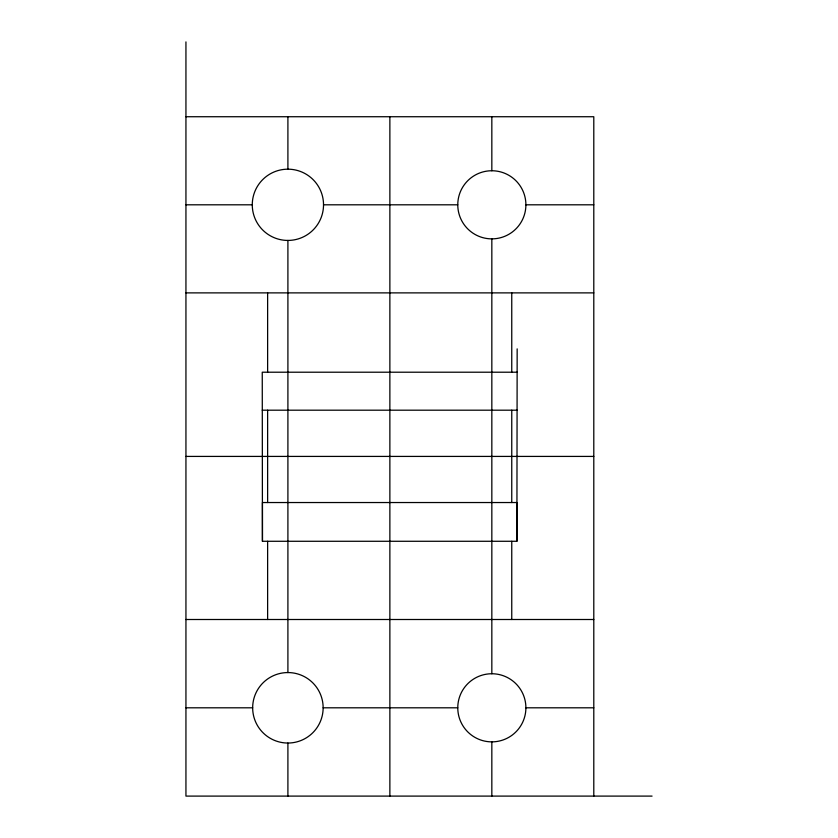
<?xml version="1.0" encoding="UTF-8"?>
<svg xmlns="http://www.w3.org/2000/svg" width="838" height="838" viewBox="0 0 838 838"><rect width="100%" height="100%" fill="white"/><g stroke="black" fill="none" stroke-linecap="round" stroke-linejoin="round"><path stroke-width="1.26" d="M517.161 372.208L262.252 372.208L262.441 541.275L516.889 541.275L517.161 348.88M185.942 116.733L593.796 116.733L593.796 796.1M185.942 204.807L252.269 204.807M323.531 204.807A35.636 35.636 0 0 1 270.087 235.667A35.636 35.636 0 0 1 270.087 173.948A35.636 35.636 0 0 1 323.531 204.807L457.768 204.807M525.897 204.807A34.065 34.065 0 0 1 474.8 234.305A34.065 34.065 0 0 1 474.8 175.31A34.065 34.065 0 0 1 525.897 204.807L593.796 204.807M185.942 292.881L593.796 292.881M262.252 410.191L517.161 410.191M185.942 456.417L593.796 456.417M185.942 619.502L593.796 619.502M185.942 707.806L252.667 707.806M323.143 707.806A35.238 35.238 0 0 0 270.286 677.282A35.238 35.238 0 0 0 270.286 738.32A35.238 35.238 0 0 0 323.143 707.806L457.768 707.806M525.897 707.806A34.065 34.065 0 0 1 474.8 737.304A34.065 34.065 0 0 1 474.8 678.309A34.065 34.065 0 0 1 525.897 707.806L593.796 707.806M652.058 796.1L185.942 796.1L185.942 41.9M516.889 541.275L516.889 502.538L262.441 502.538L262.441 541.275M511.756 292.881L511.756 372.208M511.756 410.191L511.756 502.538M511.756 541.275L511.756 619.502M491.833 116.733L491.833 170.743M491.833 238.872L491.833 673.742M491.833 741.86L491.833 796.1M389.869 116.733L389.869 796.1M287.905 116.733L287.905 169.171M287.905 240.443L287.905 672.568M287.905 743.034L287.905 796.1M267.626 292.881L267.626 372.208M267.626 410.191L267.626 502.538M267.626 541.275L267.626 619.502"/></g></svg>
